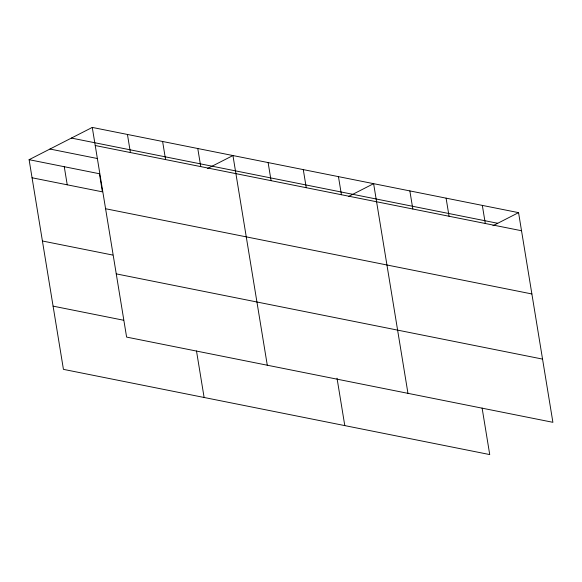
<?xml version="1.0" encoding="UTF-8"?>
<svg xmlns="http://www.w3.org/2000/svg" width="582" height="582" viewBox="0 0 582 582"><rect width="100%" height="100%" fill="white"/><g stroke="black" fill="none" stroke-linecap="round" stroke-linejoin="round"><path stroke-width="0.87" d="M482.107 408.04L489.731 454.578L63.438 369.359L29.1 159.686L92.269 127.422L518.562 212.641L552.9 422.314L126.607 337.094L92.269 127.422M207.33 168.627L232.946 155.547L267.284 365.22M348.8 196.345L373.622 183.665L407.96 393.345M492.947 225.729L518.562 212.641M71.426 138.072L497.719 223.284M95.237 145.522L521.53 230.741M49.95 149.036L97.427 158.53M29.1 159.686L99.435 173.742L102.403 191.842L32.061 177.779M105.589 208.742L531.883 293.961M42.413 240.999L112.755 255.062M116.255 273.875L542.548 359.094M53.086 306.139L123.42 320.202M482.333 205.395L485.293 223.495M446.096 198.156L449.057 216.257M409.859 190.911L412.827 209.011M338.455 176.637L341.423 194.737M303.287 169.609L306.248 187.702M337.022 378.191L344.791 425.602M268.12 162.574L271.081 180.675M197.778 148.512L200.746 166.612M162.611 141.484L165.572 159.584M196.49 350.946L204.115 397.477M127.443 134.457L130.404 152.549M64.267 166.714L67.236 184.814"/></g></svg>
